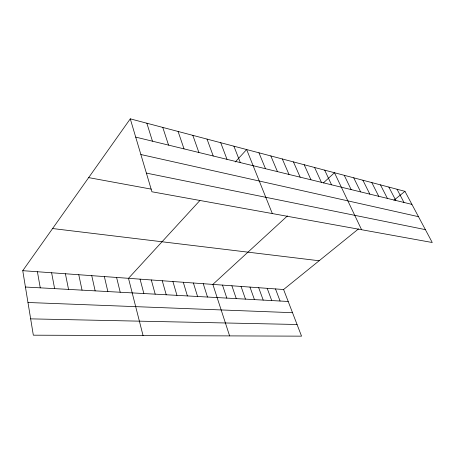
<?xml version="1.0" encoding="UTF-8"?>
<svg xmlns="http://www.w3.org/2000/svg" width="455" height="455" viewBox="0 0 455 455"><rect width="100%" height="100%" fill="white"/><g stroke="black" fill="none" stroke-linecap="round" stroke-linejoin="round"><path stroke-width="0.68" d="M22.75 270.68L283.601 289.511L301.546 336.154L33.334 335.187L22.75 270.68L130.278 118.846L404.956 191.333L432.25 242.515L151.924 191.777L130.278 118.846M199.916 200.484L128.492 278.318L143.058 335.585M235.263 161.963L246.644 149.553L272.317 213.571M287.463 215.892L212.849 284.403L229.61 335.898M323.312 182.978L334.471 172.729L361.583 229.724M283.601 289.511L358.523 228.893M393.928 200.251L404.956 191.333M30.656 318.864L297.058 324.489M27.971 302.495L292.519 312.693M25.429 287.031L288.203 301.472M52.592 228.541L319.148 260.755M88.662 177.615L151.214 189.126M146.379 173.099L425.379 229.638M140.868 154.518L418.469 216.677M135.698 137.109L411.911 204.38M397.022 189.24L403.977 202.447M388.86 187.085L395.816 200.462M380.46 184.867L387.41 198.414M371.809 182.586L378.753 196.304M362.897 180.231L369.83 194.131M353.711 177.808L360.633 191.891M344.242 175.311L351.146 189.581M324.688 170.147L331.541 184.804M314.598 167.486L321.418 182.341M304.185 164.738L310.964 179.793M293.429 161.9L300.163 177.16M282.316 158.966L288.999 174.441M270.827 155.934L277.448 171.632M258.946 152.8L265.498 168.72M233.91 146.192L240.303 162.583M220.715 142.711L227.011 159.347M275.497 288.925L280.07 301.022M267.199 288.328L271.737 300.567M207.031 139.099L213.219 155.985M258.696 287.714L263.2 300.095M249.977 287.088L254.447 299.612M192.835 135.351L198.898 152.499M241.048 286.44L245.472 299.123M231.885 285.78L236.27 298.616M178.093 131.461L184.019 148.876M222.489 285.103L226.823 298.099M162.776 127.423L168.555 145.111M203.249 283.71L207.48 297.035M146.851 123.22L152.459 141.186M193.403 282.999L197.572 296.489M183.291 282.271L187.397 295.932M172.917 281.52L176.955 295.358M162.259 280.752L166.223 294.766M151.31 279.962L155.195 294.158M140.06 279.148L143.86 293.538M116.594 277.459L120.205 292.235M104.349 276.572L107.858 291.558M91.751 275.662L95.141 290.859M78.772 274.723L82.042 290.142M65.401 273.762L68.54 289.397M51.62 272.767L54.617 288.635M37.412 271.737L40.256 287.844"/></g></svg>
